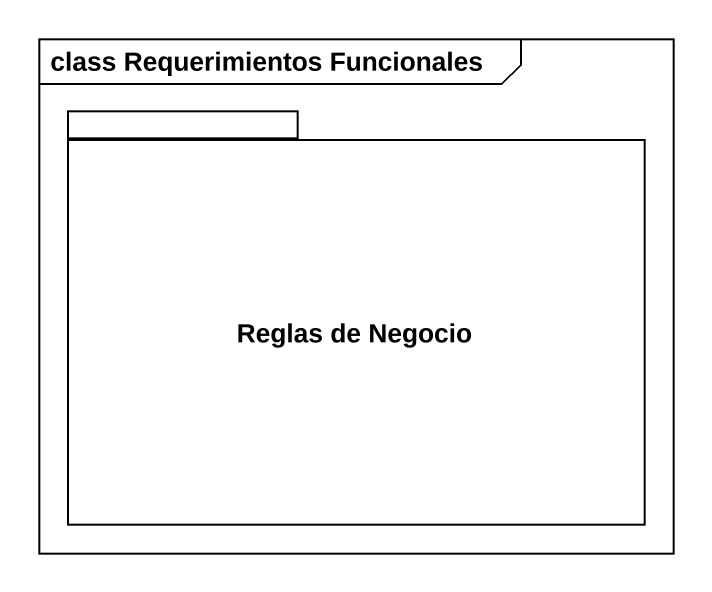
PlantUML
@startuml
mainframe class Requerimientos Funcionales
package "Reglas de Negocio" as Reglas_de_Negocio {
}
@enduml
